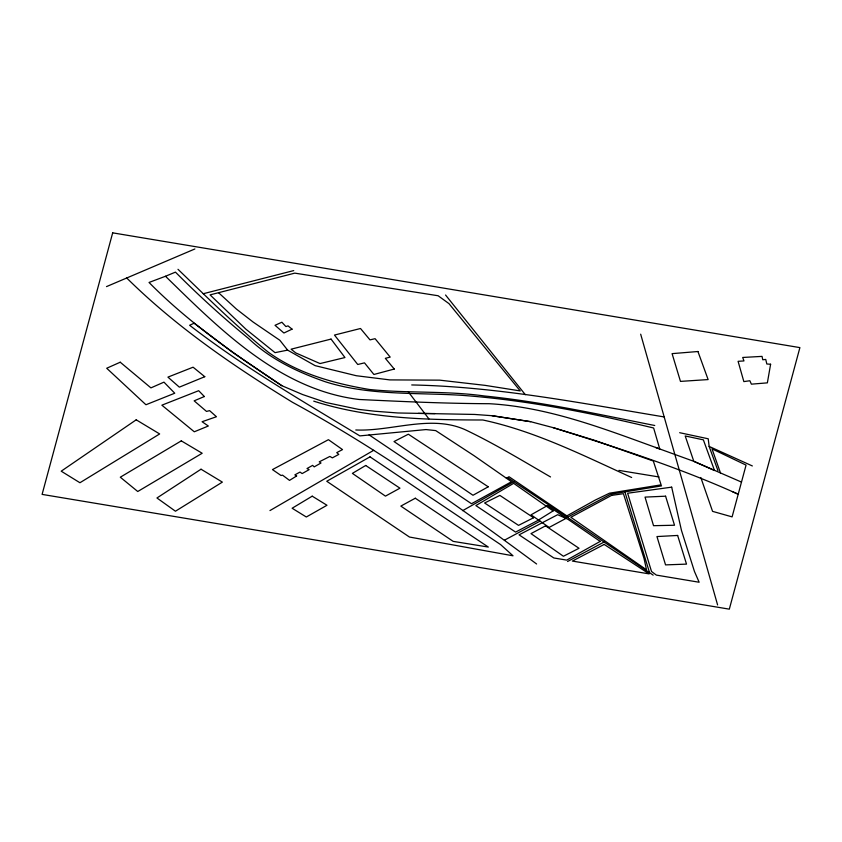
<?xml version="1.0" encoding="UTF-8"?>
<svg xmlns="http://www.w3.org/2000/svg" width="842" height="842" viewBox="0 0 842 842"><rect width="100%" height="100%" fill="white"/><g stroke="black" fill="none" stroke-linecap="round" stroke-linejoin="round"><path stroke-width="1.26" d="M269.966 510.568L373.69 450.302M462.668 510.652L513.767 481.656M506.379 478.214L509.042 476.74L566.845 515.893L595.094 500.148L609.482 493.191L661.107 484.845L653.318 461.027L594.757 440.366L553.215 427.662L530.639 421.684L491.991 415.706L474.635 414.443L397.919 412.98L374.848 411.243L358.46 409.37L326.065 402.518L302.71 394.582L281.891 385.72L233.024 352.651L194.134 323.202L189.629 325.275C243.243 366.817 301.962 400.803 359.86 435.893L425.968 429.567L435.703 430.599L474.204 455.785L511.473 481.75L471.488 503.727L369.07 434.882M504.442 540.185L540.08 521.135M508.368 478.067L567.361 517.293L610.587 494.233L661.538 485.887M567.571 561.509L604.072 542.038M106.502 286.606L194.881 248.958M165.485 276.26L175.452 272.134C198.67 295.479 222.919 317.571 248.422 338.389C270.124 359.05 297.373 372.038 325.391 381.794C369.585 395.761 416.116 392.446 461.69 395.319C526.587 400.045 590.452 412.885 653.634 427.999L659.739 448.944C604.398 428.925 548.658 407.023 489.223 403.707C445.85 403.539 402.508 401.571 359.187 399.487C279.723 389.92 220.025 329.475 165.485 276.26L149.034 282.459C188.576 322.591 235.118 354.692 281.891 385.72M203.28 293.721L293.721 270.598M287.627 350.125L275.029 352.651L245.875 329.159L210.068 294.879L294.784 273.134L438.135 295.752L448.965 303.615L520.24 390.92L485.16 385.373L439.671 380.152L389.825 379.9L356.282 375.721L315.108 365.638L287.627 350.125L279.86 340.284L253.116 322.044L236.381 309.035L218.552 292.7M355.787 429.978C391.646 431.62 431.893 413.906 466.289 430.23C495.296 444.123 522.735 460.837 550.531 476.951M418.263 413.39L434.935 413.58M411.717 384.952C496.727 386.604 580.559 403.065 664.18 416.937M491.991 415.706L530.639 421.684M618.933 470.394L659.044 476.972M654.739 425.494C598.188 414.296 541.785 401.739 484.329 395.972C446.197 390.656 407.644 393.403 369.438 389.488C333.927 383.552 297.815 373.459 268.272 352.177C236.402 326.528 207.427 297.636 177.988 269.303M679.673 432.704L708.217 438.787L709.132 446.418L717.942 470.615M553.215 427.662C615.744 447.218 678.473 467.215 738.213 494.233L732.393 491.633M313.729 401.139C368.291 418.663 426.031 419.905 482.813 419.99C534.891 431.051 583.411 455.564 631.647 477.498M655.518 447.439L693.808 461.332L714.511 470.489L703.365 439.85L685.209 435.967L693.808 461.332L741.486 482.087M709.132 446.418L752.359 465.952M567.361 517.293L653.182 575.139M536.607 563.993C458.09 505.958 378.342 449.06 292.469 402.287C233.487 366.091 176.115 326.833 126.732 277.997M445.555 295.016L525.324 394.688M408.317 391.846L428.904 418.884M720.52 473.067L712.006 448.839L746.065 465.11L732.098 516.883L712.564 511.357L700.807 477.509M624.89 491.896L649.54 572.686M640.678 334.179L717.594 604.945M770.609 364.228L767.367 382.857L751.39 384.163L749.843 380.742L743.854 381.605L738.087 361.323L743.96 360.923L742.697 357.461L762.042 356.387L762.768 359.755L765.736 359.439L766.83 364.007L770.609 364.228M112.681 232.845L42.1 494.391L729.319 609.155L799.9 347.609L112.681 232.845M136.204 419.821L61.213 471.183L79.937 482.74L159.654 433.946L136.204 419.821M201.028 469.215L156.949 497.98L175.441 511.22L222.362 482.108L201.028 469.215M296.637 475.972L289.511 480.382L282.554 475.162L281.028 475.498L272.461 469.594L328.422 439.682L342.515 449.596L336.747 452.628L338.789 454.406L332.369 457.859L329.875 456.427L319.244 461.848L321.002 462.995L314.203 466.868L312.624 465.373L307.004 468.541L309.13 469.647L302.131 473.593L300.026 472.067L294.858 474.877L296.637 475.972M553.099 510.936L537.164 520.809L515.578 532.091L475.867 505.579L513.673 483.329L553.099 510.936M312.214 496.17L292.121 508.242L306.32 516.999L326.98 505.263L312.214 496.17M181.293 440.861L120.301 477.203L137.751 491.507L202.175 453.259L181.293 440.861M365.702 465.479L352.388 473.383L385.447 496.127L399.95 488.181L365.702 465.479M370.027 456.859L326.749 481.266L409.444 537.028L513.01 555.794L500.674 544.648L370.027 456.859M547.447 505.579L531.039 514.83L549.121 527.429L566.319 518.219L547.447 505.579M600.199 541.406L566.708 560.119L553.836 557.972L519.051 534.849L557.678 514.704L567.887 519.251L600.199 541.406M488.234 486.802L472.993 495.264L394.014 441.555L408.338 434.209L488.234 486.802M415.295 498.222L400.834 506.095L453.164 541.374L488.318 547.058L415.295 498.222M611.576 495.391L570.865 517.283L646.519 569.834L644.056 558.551L623.427 493.686L611.576 495.391M545.542 525.85L531.007 533.617L563.424 556.257L579.012 548.279L545.542 525.85M604.198 544.427L572.392 561.077L649.14 573.886L604.198 544.427M533.586 517.746L518.535 525.366L484.613 502.99L499.864 495.412L533.586 517.746M292.058 329.148L283.912 333.011L275.018 325.296L281.87 322.233L285.912 326.58L287.996 325.865L292.058 329.148M120.238 362.218L106.702 368.249L145.94 404.749L174.747 393.225L163.958 382.142L150.918 387.888L120.238 362.218M204.364 396.529L194.155 400.834L206.511 411.422L209.595 410.633L216.447 416.737L202.08 421.726L208.332 426.01L194.291 431.788L161.864 405.181L198.67 390.699L204.364 396.529M204.774 376.7L179.346 387.152L167.926 377.121L193.092 367.196L204.774 376.7M394.256 369.038L373.901 374.48L364.491 362.86L357.745 364.491L334.474 335.063L360.513 328.496L369.975 339.873L375.1 338.684L390.193 357.103L385.341 358.324L394.256 369.038M331.053 339.084L291.09 349.188L295.752 352.903L320.034 363.565L344.957 357.545L331.053 339.084M671.684 487.15L627.627 493.233L651.508 571.476L656.36 575.097L699.144 582.243L694.439 571.423L681.452 530.376L671.684 487.15M697.934 351.514L672.084 353.64L680.473 381.394L708.122 379.574L697.934 351.514M677.642 535.449L656.949 536.564L665.548 564.887L686.514 564.119L677.642 535.449M665.59 496.191L645.035 497.106L653.529 525.682L674.516 525.24L665.59 496.191"/></g></svg>
